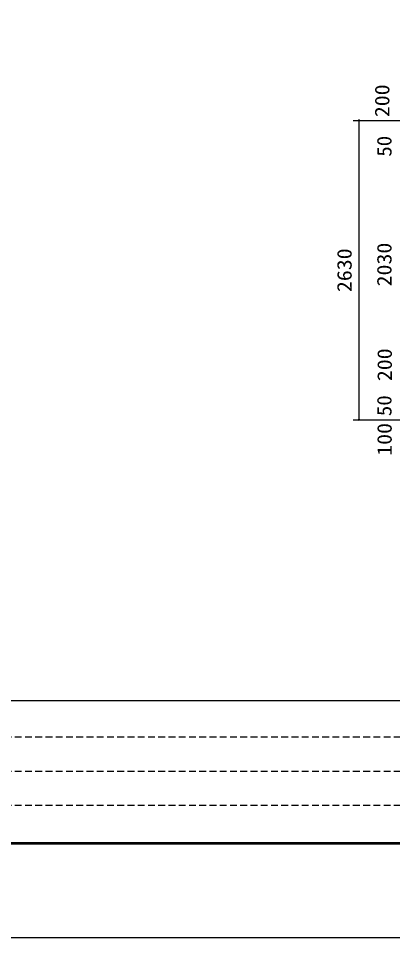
# Model space of a CAD drawing. Units: millimetres, scale not verified. Extents: x -14850 to 14850, y -10500 to 10500.
# Drawn here: x -5028 to -1742, y -10500 to -2422 of the extents above; entities that cross this region are included whole.
import ezdxf
from ezdxf.enums import TextEntityAlignment as Align

# ---------------------------------------------------------------- set-up
doc = ezdxf.new("R2010")
doc.units = ezdxf.units.MM
doc.header["$LTSCALE"] = 50
doc.linetypes.add('DASHED1', pattern=[1.8, 1.2, -0.6])
for name, color, linetype, lineweight in [('0-2_製作', 5, 'Continuous', 25), ('0-6_図面枠', 7, 'Continuous', 25), ('0-7_Axis_waku', 7, 'Continuous', 25)]:
    doc.layers.add(name, color=color, linetype=linetype, lineweight=lineweight)
doc.styles.add('ＭＳ ゴシック', font='')
doc.styles.get('ＭＳ ゴシック').set_extended_font_data('MS Gothic')

msp = doc.modelspace()

# ---------------------------------------------------------------- linework, layer by layer
at = {"layer": '0-2_製作', "color": 2}
for p, q in [((-2088.05, -3318.89), (-1239.87, -3318.89)), ((-2038.05, -3318.89), (-2038.05, -5948.89)), ((-2088.05, -5948.89), (-1239.87, -5948.89))]:
    msp.add_line(p, q, dxfattribs=at)
at = {"layer": '0-2_製作'}
for points in [[(-2046.49, -3313.53), (-2038.05, -3308.89), (-2038.05, -3318.89)], [(-2045.75, -3312.51), (-2038.05, -3308.89), (-2046.49, -3313.53)], [(-2044.89, -3311.6), (-2038.05, -3308.89), (-2045.75, -3312.51)], [(-2043.93, -3310.8), (-2038.05, -3308.89), (-2044.89, -3311.6)], [(-2042.87, -3310.12), (-2038.05, -3308.89), (-2043.93, -3310.8)], [(-2041.73, -3309.59), (-2038.05, -3308.89), (-2042.87, -3310.12)], [(-2040.53, -3309.2), (-2038.05, -3308.89), (-2041.73, -3309.59)], [(-2039.3, -3308.97), (-2038.05, -3308.89), (-2040.53, -3309.2)], [(-2038.05, -3308.89), (-2028.05, -3318.89), (-2038.05, -3318.89)], [(-2038.05, -3308.89), (-2028.13, -3317.63), (-2028.05, -3318.89)], [(-2038.05, -3308.89), (-2028.36, -3316.4), (-2028.13, -3317.63)], [(-2038.05, -3308.89), (-2028.75, -3315.21), (-2028.36, -3316.4)], [(-2038.05, -3308.89), (-2029.28, -3314.07), (-2028.75, -3315.21)], [(-2037.42, -3308.91), (-2029.28, -3314.07), (-2038.05, -3308.89)], [(-2037.42, -3308.91), (-2029.96, -3313.01), (-2029.28, -3314.07)], [(-2036.17, -3309.06), (-2029.96, -3313.01), (-2037.42, -3308.91)], [(-2036.17, -3309.06), (-2030.76, -3312.04), (-2029.96, -3313.01)], [(-2034.96, -3309.38), (-2030.76, -3312.04), (-2036.17, -3309.06)], [(-2034.96, -3309.38), (-2031.67, -3311.18), (-2030.76, -3312.04)], [(-2033.79, -3309.84), (-2031.67, -3311.18), (-2034.96, -3309.38)], [(-2033.79, -3309.84), (-2032.69, -3310.44), (-2031.67, -3311.18)], [(-2048.03, -3318.26), (-2038.05, -3318.89), (-2048.05, -3318.89)], [(-2048.05, -3318.89), (-2038.05, -3318.89), (-2047.97, -3320.14)], [(-2047.87, -3317.01), (-2038.05, -3318.89), (-2048.03, -3318.26)], [(-2047.97, -3320.14), (-2038.05, -3318.89), (-2047.73, -3321.37)], [(-2047.56, -3315.8), (-2038.05, -3318.89), (-2047.87, -3317.01)], [(-2047.73, -3321.37), (-2038.05, -3318.89), (-2047.35, -3322.57)], [(-2047.1, -3314.63), (-2038.05, -3318.89), (-2047.56, -3315.8)], [(-2047.35, -3322.57), (-2038.05, -3318.89), (-2038.05, -3328.89)], [(-2047.35, -3322.57), (-2038.05, -3328.89), (-2046.81, -3323.7)], [(-2046.49, -3313.53), (-2038.05, -3318.89), (-2047.1, -3314.63)], [(-2046.81, -3323.7), (-2038.68, -3328.87), (-2046.14, -3324.76)], [(-2046.81, -3323.7), (-2038.05, -3328.89), (-2038.68, -3328.87)], [(-2046.14, -3324.76), (-2039.92, -3328.71), (-2045.34, -3325.73)], [(-2046.14, -3324.76), (-2038.68, -3328.87), (-2039.92, -3328.71)], [(-2045.34, -3325.73), (-2041.14, -3328.4), (-2044.42, -3326.59)], [(-2045.34, -3325.73), (-2039.92, -3328.71), (-2041.14, -3328.4)], [(-2044.42, -3326.59), (-2042.31, -3327.94), (-2043.41, -3327.33)], [(-2044.42, -3326.59), (-2041.14, -3328.4), (-2042.31, -3327.94)], [(-2038.05, -3318.89), (-2036.79, -3328.81), (-2038.05, -3328.89)], [(-2038.05, -3318.89), (-2035.56, -3328.57), (-2036.79, -3328.81)], [(-2038.05, -3318.89), (-2034.37, -3328.18), (-2035.56, -3328.57)], [(-2038.05, -3318.89), (-2033.23, -3327.65), (-2034.37, -3328.18)], [(-2038.05, -3318.89), (-2032.17, -3326.98), (-2033.23, -3327.65)], [(-2038.05, -3318.89), (-2031.2, -3326.18), (-2032.17, -3326.98)], [(-2038.05, -3318.89), (-2030.34, -3325.26), (-2031.2, -3326.18)], [(-2038.05, -3318.89), (-2029.6, -3324.25), (-2030.34, -3325.26)], [(-2038.05, -3318.89), (-2029, -3323.14), (-2029.6, -3324.25)], [(-2028.05, -3318.89), (-2029, -3323.14), (-2038.05, -3318.89)], [(-2028.05, -3318.89), (-2028.54, -3321.98), (-2029, -3323.14)], [(-2028.05, -3318.89), (-2028.22, -3320.76), (-2028.54, -3321.98)], [(-2028.05, -3318.89), (-2028.07, -3319.51), (-2028.22, -3320.76)], [(-2048.03, -5948.26), (-2038.05, -5948.89), (-2048.05, -5948.89)], [(-2048.05, -5948.89), (-2038.05, -5948.89), (-2047.97, -5950.14)], [(-2047.87, -5947.01), (-2038.05, -5948.89), (-2048.03, -5948.26)], [(-2047.97, -5950.14), (-2038.05, -5948.89), (-2047.73, -5951.37)], [(-2047.56, -5945.8), (-2038.05, -5948.89), (-2047.87, -5947.01)], [(-2047.73, -5951.37), (-2038.05, -5948.89), (-2047.35, -5952.57)], [(-2047.1, -5944.63), (-2038.05, -5948.89), (-2047.56, -5945.8)], [(-2047.35, -5952.57), (-2038.05, -5948.89), (-2046.81, -5953.71)], [(-2047.1, -5944.63), (-2038.05, -5938.89), (-2038.05, -5948.89)], [(-2046.49, -5943.53), (-2038.05, -5938.89), (-2047.1, -5944.63)], [(-2046.81, -5953.71), (-2038.05, -5948.89), (-2046.14, -5954.77)], [(-2045.75, -5942.51), (-2038.05, -5938.89), (-2046.49, -5943.53)], [(-2046.14, -5954.77), (-2038.05, -5948.89), (-2045.34, -5955.73)], [(-2044.89, -5941.6), (-2038.05, -5938.89), (-2045.75, -5942.51)], [(-2045.34, -5955.73), (-2038.05, -5948.89), (-2044.42, -5956.59)], [(-2043.93, -5940.8), (-2038.05, -5938.89), (-2044.89, -5941.6)], [(-2044.42, -5956.59), (-2038.05, -5948.89), (-2038.05, -5958.89)], [(-2044.42, -5956.59), (-2038.68, -5958.87), (-2043.41, -5957.33)], [(-2044.42, -5956.59), (-2038.05, -5958.89), (-2038.68, -5958.87)], [(-2042.87, -5940.12), (-2038.05, -5938.89), (-2043.93, -5940.8)], [(-2043.41, -5957.33), (-2039.92, -5958.71), (-2042.31, -5957.94)], [(-2043.41, -5957.33), (-2038.68, -5958.87), (-2039.92, -5958.71)], [(-2041.73, -5939.59), (-2038.05, -5938.89), (-2042.87, -5940.12)], [(-2042.31, -5957.94), (-2039.92, -5958.71), (-2041.14, -5958.4)], [(-2040.53, -5939.2), (-2038.05, -5938.89), (-2041.73, -5939.59)], [(-2039.3, -5938.97), (-2038.05, -5938.89), (-2040.53, -5939.2)], [(-2038.05, -5938.89), (-2028.05, -5948.89), (-2038.05, -5948.89)], [(-2038.05, -5938.89), (-2028.13, -5947.63), (-2028.05, -5948.89)], [(-2038.05, -5938.89), (-2028.36, -5946.4), (-2028.13, -5947.63)], [(-2038.05, -5938.89), (-2028.75, -5945.21), (-2028.36, -5946.4)], [(-2038.05, -5938.89), (-2029.28, -5944.07), (-2028.75, -5945.21)], [(-2038.05, -5938.89), (-2029.96, -5943.01), (-2029.28, -5944.07)], [(-2038.05, -5938.89), (-2030.76, -5942.04), (-2029.96, -5943.01)], [(-2038.05, -5938.89), (-2031.67, -5941.18), (-2030.76, -5942.04)], [(-2038.05, -5938.89), (-2032.69, -5940.44), (-2031.67, -5941.18)], [(-2037.42, -5938.91), (-2032.69, -5940.44), (-2038.05, -5938.89)], [(-2038.05, -5948.89), (-2036.79, -5958.81), (-2038.05, -5958.89)], [(-2038.05, -5948.89), (-2035.56, -5958.57), (-2036.79, -5958.81)], [(-2038.05, -5948.89), (-2034.37, -5958.19), (-2035.56, -5958.57)], [(-2038.05, -5948.89), (-2033.23, -5957.65), (-2034.37, -5958.19)], [(-2038.05, -5948.89), (-2032.17, -5956.98), (-2033.23, -5957.65)], [(-2038.05, -5948.89), (-2031.2, -5956.18), (-2032.17, -5956.98)], [(-2038.05, -5948.89), (-2030.34, -5955.26), (-2031.2, -5956.18)], [(-2038.05, -5948.89), (-2029.6, -5954.25), (-2030.34, -5955.26)], [(-2038.05, -5948.89), (-2029, -5953.15), (-2029.6, -5954.25)], [(-2038.05, -5948.89), (-2028.54, -5951.98), (-2029, -5953.15)], [(-2028.05, -5948.89), (-2028.54, -5951.98), (-2038.05, -5948.89)], [(-2036.17, -5939.06), (-2032.69, -5940.44), (-2037.42, -5938.91)], [(-2036.17, -5939.06), (-2033.79, -5939.84), (-2032.69, -5940.44)], [(-2034.96, -5939.38), (-2033.79, -5939.84), (-2036.17, -5939.06)], [(-2028.05, -5948.89), (-2028.22, -5950.76), (-2028.54, -5951.98)], [(-2028.05, -5948.89), (-2028.07, -5949.52), (-2028.22, -5950.76)]]:
    msp.add_solid(points, dxfattribs=at)
at = {"layer": '0-6_図面枠'}
msp.add_lwpolyline([(-14850, -10500), (14850, -10500), (14850, 10500), (-14850, 10500)], close=True, dxfattribs=at)
at = {"layer": '0-7_Axis_waku'}
for p, q in [((-12950, -8415), (14000, -8415)), ((14014, -9679.01), (-12964, -9679.01)), ((14013, -9678.01), (-12963, -9678.01)), ((14012, -9677.01), (-12962, -9677.01)), ((14011, -9676.01), (-12961, -9676.01)), ((14010, -9675.01), (-12960, -9675.01)), ((14009, -9674.01), (-12959, -9674.01)), ((14008, -9673.01), (-12958, -9673.01)), ((14007, -9672.01), (-12957, -9672.01)), ((14006, -9671.01), (-12956, -9671.01)), ((14005, -9670.01), (-12955, -9670.01)), ((14004, -9669.01), (-12954, -9669.01)), ((14003, -9668.01), (-12953, -9668.01)), ((14002, -9667.01), (-12952, -9667.01)), ((14001, -9666.01), (-12951, -9666.01)), ((-12950, -9665), (14000, -9665))]:
    msp.add_line(p, q, dxfattribs=at)
at = {"layer": '0-7_Axis_waku', "linetype": 'DASHED1'}
for p, q in [((400, -8740), (-12950, -8740)), ((400, -9040), (-12950, -9040)), ((400, -9340), (-12950, -9340))]:
    msp.add_line(p, q, dxfattribs=at)

# ---------------------------------------------------------------- texts
at = {"layer": '0-2_製作', "color": 4, "style": 'ＭＳ ゴシック'}
for s, width, p in [('200', 1.1, (-1731.97, -3290.51)), ('50', 1.05, (-1713.05, -3637.64)), ('2030', 1.1, (-1713.05, -4777.64)), ('2630', 1.1, (-2063.05, -4827.64)), ('200', 1.1, (-1709.84, -5610.19)), ('50', 1.05, (-1713.05, -5917.64)), ('100', 1.1, (-1711.37, -6266))]:
    msp.add_text(s, height=128.4, rotation=90, dxfattribs=dict(at, width=width)).set_placement(p, align=Align.BOTTOM_LEFT)

doc.saveas('drawing.dxf')
